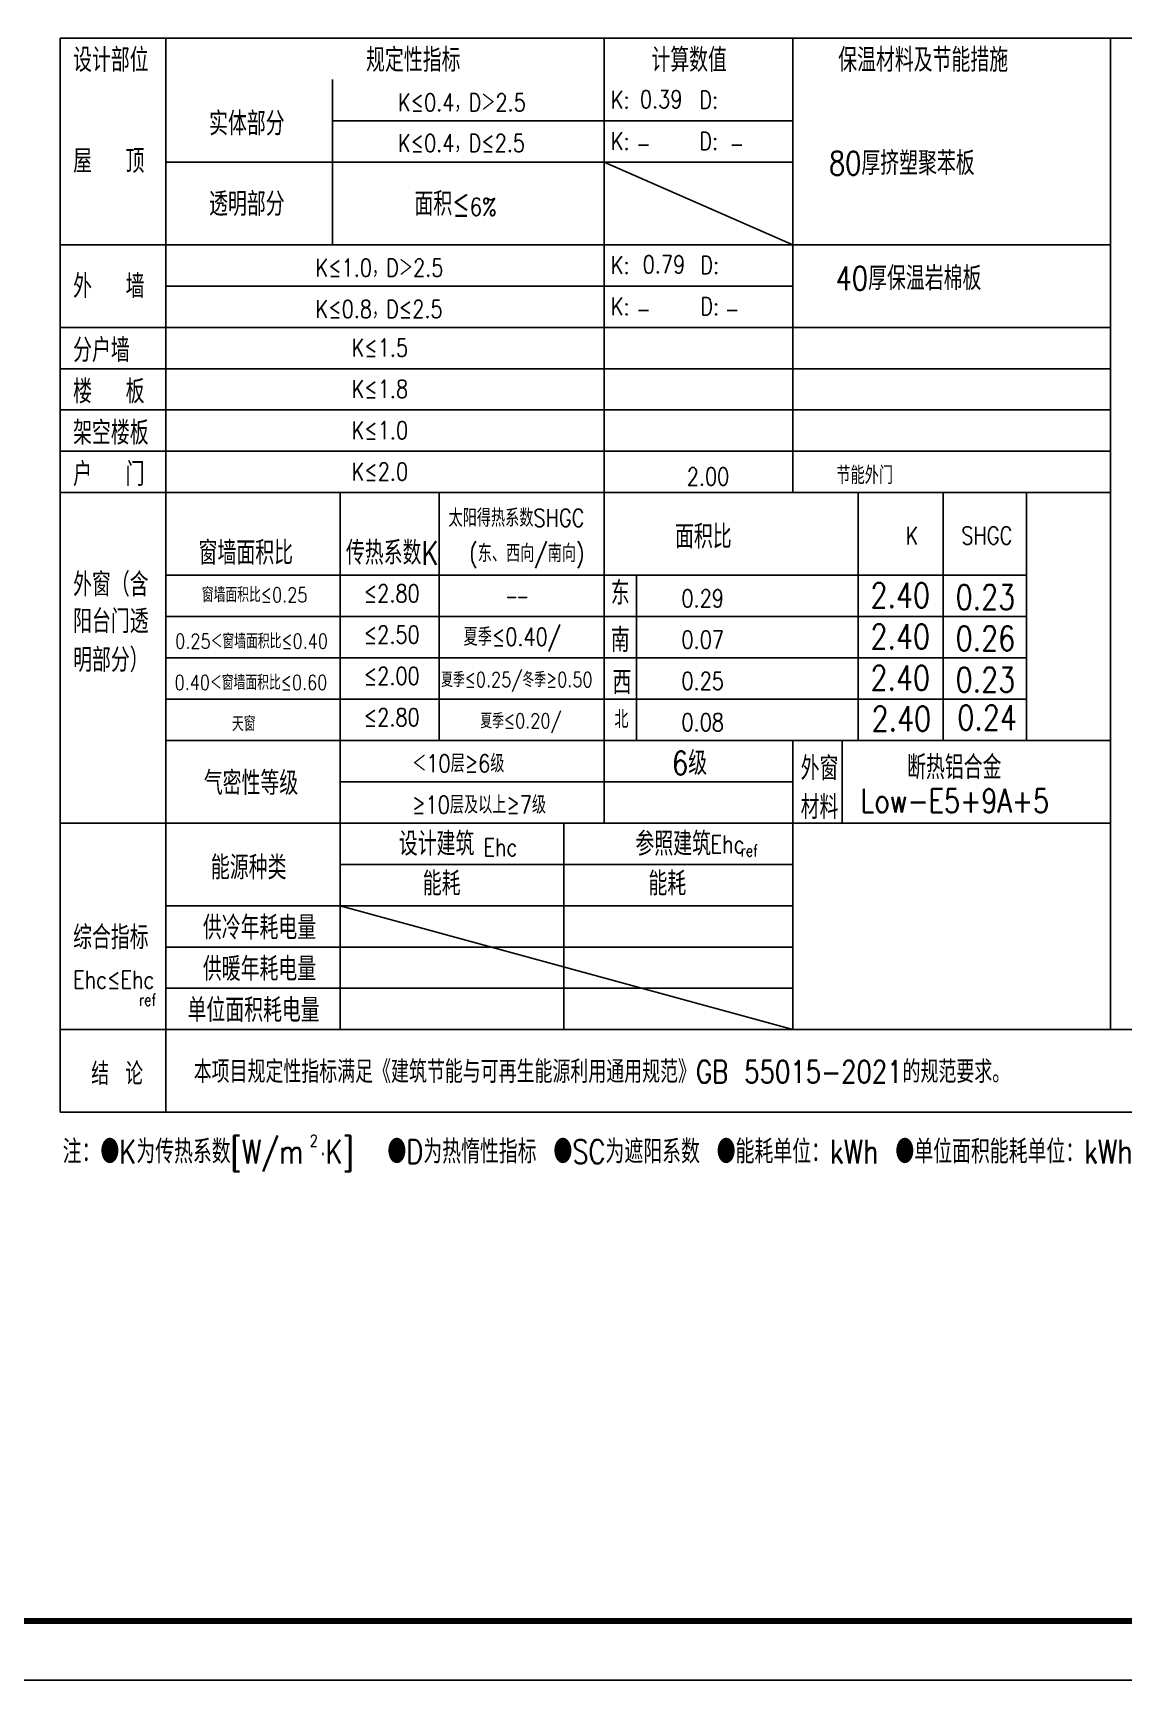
# Model space of a CAD drawing. Extents: x -695846 to 822170, y -413475 to 397179.
# Drawn here: x -376838 to -358362, y -318145 to -290234 of the extents above; entities that cross this region are included whole.
import ezdxf

# ---------------------------------------------------------------- set-up
doc = ezdxf.new("R2010")
doc.units = 0
doc.header["$LTSCALE"] = 1000
doc.header["$MEASUREMENT"] = 0
doc.layers.add('AXIS', color=3, linetype='Continuous')
doc.layers.add('T-图框-175', color=175, linetype='Continuous')
doc.styles.add('_HZTXT', font='txt.shx', dxfattribs={"width": 0.8, "bigfont": 'HZTXT.shx'})

msp = doc.modelspace()

# ---------------------------------------------------------------- linework, layer by layer
for p, q in [((-376376, -290323), (-357041, -290323)), ((-376376, -290323), (-376376, -308523)), ((-374584, -290323), (-374584, -308523)), ((-367159, -290323), (-367159, -303623)), ((-363959, -290323), (-363959, -298023)), ((-358573, -290323), (-358573, -307123)), ((-371759, -291023), (-371759, -293823)), ((-371759, -291723), (-363959, -291723)), ((-374584, -292423), (-363959, -292423)), ((-376376, -293823), (-358573, -293823)), ((-374584, -294523), (-363959, -294523)), ((-376376, -295223), (-358573, -295223)), ((-376376, -295923), (-358573, -295923)), ((-376376, -296623), (-358573, -296623)), ((-376376, -297323), (-358573, -297323)), ((-376376, -298023), (-358573, -298023)), ((-371628, -298023), (-371628, -303623)), ((-369954, -298023), (-369954, -302223)), ((-361412, -298023, 800), (-361412, -302223, 800)), ((-359998, -298023), (-359998, -302223)), ((-374584, -299423), (-359998, -299423)), ((-366610, -299423), (-366610, -302223)), ((-374584, -300123), (-359998, -300123)), ((-374584, -300823), (-359998, -300823)), ((-374584, -301523), (-359998, -301523)), ((-374584, -302223), (-361079, -302223)), ((-374584, -302223), (-358573, -302223)), ((-363959, -302223), (-363959, -307123)), ((-363123, -302223), (-363123, -303623)), ((-371628, -302923), (-363959, -302923)), ((-376376, -303623), (-358573, -303623)), ((-371632, -303623), (-371632, -307123)), ((-367839, -303623), (-367839, -307123)), ((-371632, -304323), (-363959, -304323)), ((-374584, -305023), (-363959, -305023)), ((-374584, -305723), (-363959, -305723)), ((-374584, -306423), (-363959, -306423)), ((-376376, -307123), (-357041, -307123)), ((-376376, -308523), (-357041, -308523))]:
    msp.add_line(p, q)
for points in [[(-367159, -292423), (-363959, -293823)], [(-362854, -302223), (-362854, -298023)], [(-371632, -305023), (-363959, -307123)]]:
    msp.add_lwpolyline(points)
at = {"layer": 'T-图框-175'}
msp.add_lwpolyline([(-407856, -318145), (-348456, -318145), (-348456, -276145), (-407856, -276145)], close=True, dxfattribs=at)
at = {"layer": 'T-图框-175', "const_width": 100}
msp.add_lwpolyline([(-405356, -317145), (-349456, -317145), (-349456, -277145), (-405356, -277145)], close=True, dxfattribs=at)

# ---------------------------------------------------------------- texts
at = {"style": '_HZTXT', "width": 0.8}
for s, height, p in [('设计部位', 400, (-376157, -290893)), ('规定性指标', 400, (-371192, -290893)), ('计算数值', 400, (-366356, -290893)), ('保温材料及节能措施', 400, (-363190, -290893)), ('K≤0.4，D＞2.5', 300, (-370651, -291562)), ('K:', 300, (-367043, -291516)), ('0.39', 300, (-366550, -291508)), ('D:', 300, (-365544, -291516)), ('实体部分', 400, (-373852, -291971)), ('K:', 300, (-367043, -292216)), ('D:', 300, (-365544, -292216)), ('屋  顶', 400, (-376157, -292606)), ('K≤0.4，D≤2.5', 300, (-370651, -292251)), ('－', 300, (-366608, -292300)), ('－', 300, (-365029, -292300)), ('80厚挤塑聚苯板', 400, (-363346, -292642)), ('透明部分', 400, (-373852, -293334)), ('面积≤', 400, (-370372, -293332)), ('6%%%', 300, (-369432, -293332)), ('K≤1.0，D＞2.5', 300, (-372048, -294362)), ('K:', 300, (-367043, -294316)), ('0.79', 300, (-366504, -294307)), ('D:', 300, (-365527, -294316)), ('40厚保温岩棉板', 400, (-363232, -294592)), ('外  墙', 400, (-376157, -294726)), ('K:', 300, (-367043, -295016)), ('D:', 300, (-365527, -295016)), ('K≤0.8，D≤2.5', 300, (-372048, -295062)), ('－', 300, (-366608, -295100)), ('－', 300, (-365107, -295100)), ('分户墙', 400, (-376157, -295810)), ('K≤1.5', 300, (-371436, -295717)), ('楼  板', 400, (-376157, -296510)), ('K≤1.8', 300, (-371436, -296417)), ('架空楼板', 400, (-376157, -297210)), ('K≤1.0', 300, (-371436, -297117)), ('户  门', 400, (-376157, -297910)), ('K≤2.0', 300, (-371436, -297817)), ('2.00', 300, (-365756, -297900)), ('节能外门', 300, (-363220, -297878)), ('太阳得热系数SHGC', 300, (-369795, -298602)), ('面积比', 400, (-365956, -298970)), ('K', 300, (-362046, -298902)), ('SHGC', 300, (-361103, -298902)), ('窗墙面积比', 400, (-374030, -299244)), ('传热系数K ', 400, (-371533, -299244)), ('(东、西向/南向)', 300, (-369443, -299201)), ('外窗（含', 400, (-376157, -299780)), ('东', 400, (-367045, -299925)), ('窗墙面积比≤0.25', 250, (-373975, -299880)), ('≤2.80', 300, (-371229, -299880)), ('阳台门透', 400, (-376157, -300405)), ('——', 300, (-368818, -299917)), ('≤2.50', 300, (-371229, -300580)), ('夏季≤0.40/', 300, (-369539, -300617)), ('南', 400, (-367045, -300722)), ('0.25＜窗墙面积比≤0.40', 250, (-374426, -300666)), ('明部分）', 400, (-376157, -301061)), ('0.40＜窗墙面积比≤0.60', 250, (-374437, -301366)), ('≤2.00', 300, (-371229, -301280)), ('夏季≤0.25/冬季≥0.50', 250, (-369919, -301317)), ('西', 400, (-367015, -301440)), ('≤2.80', 300, (-371229, -301980)), ('北', 300, (-366984, -302015)), ('天窗', 250, (-373464, -302066)), ('夏季≤0.20/', 250, (-369255, -302017)), ('＜10层≥6级', 300, (-370410, -302762)), ('6级', 400, (-366006, -302806)), ('外窗', 400, (-363826, -302896)), ('断热铝合金', 400, (-362023, -302879)), ('气密性等级', 400, (-373942, -303145)), ('材料', 400, (-363826, -303553)), ('Low-E5+9A+5', 400, (-362809, -303445)), ('≥10层及以上≥7级', 300, (-370410, -303462)), ('设计建筑', 400, (-370636, -304175)), ('Ehc', 300, (-369203, -304183)), ('参照建筑', 400, (-366626, -304175)), ('Ehc', 300, (-365354, -304131)), ('能源种类', 400, (-373821, -304577)), ('ref', 200, (-364846, -304190)), ('能耗', 400, (-370230, -304850)), ('能耗', 400, (-366406, -304850)), ('综合指标 ', 400, (-376157, -305761)), ('供冷年耗电量', 400, (-373958, -305596)), ('供暖年耗电量', 400, (-373958, -306296)), ('Ehc≤Ehc', 300, (-376157, -306427)), ('ref', 200, (-375043, -306717)), ('单位面积耗电量', 400, (-374218, -306994)), ('结 论', 380, (-375850, -308061)), ('本项目规定性指标满足《建筑节能与可再生能源利用通用规范》GB 55015-2021的规范要求。', 380, (-374113, -308027)), ('注：●K为传热系数[W/m ·K]  ●D为热惰性指标 ●SC为遮阳系数 ●能耗单位：kWh ●单位面积能耗单位：kWh/m', 400, (-376334, -309391)), ('2', 200, (-372146, -309105))]:
    msp.add_text(s, height=height, dxfattribs=at).set_placement(p)
at = {"layer": 'AXIS', "color": 7, "style": '_HZTXT', "width": 0.8}
for s, height, p in [('0.29', 300, (-365846, -299965)), ('2.40', 420, (-362642, -299973, -800)), ('0.23', 420, (-361199, -300004)), ('2.40', 420, (-362642, -300673)), ('0.26', 420, (-361199, -300704, 800)), ('0.07', 300, (-365846, -300665)), ('0.25', 300, (-365846, -301365)), ('2.40', 420, (-362642, -301373)), ('0.23', 420, (-361199, -301404, 800)), ('2.40', 420, (-362624, -302063)), ('0.24', 420, (-361170, -302046)), ('0.08', 300, (-365846, -302065))]:
    msp.add_text(s, height=height, dxfattribs=at).set_placement(p)

doc.saveas('drawing.dxf')
